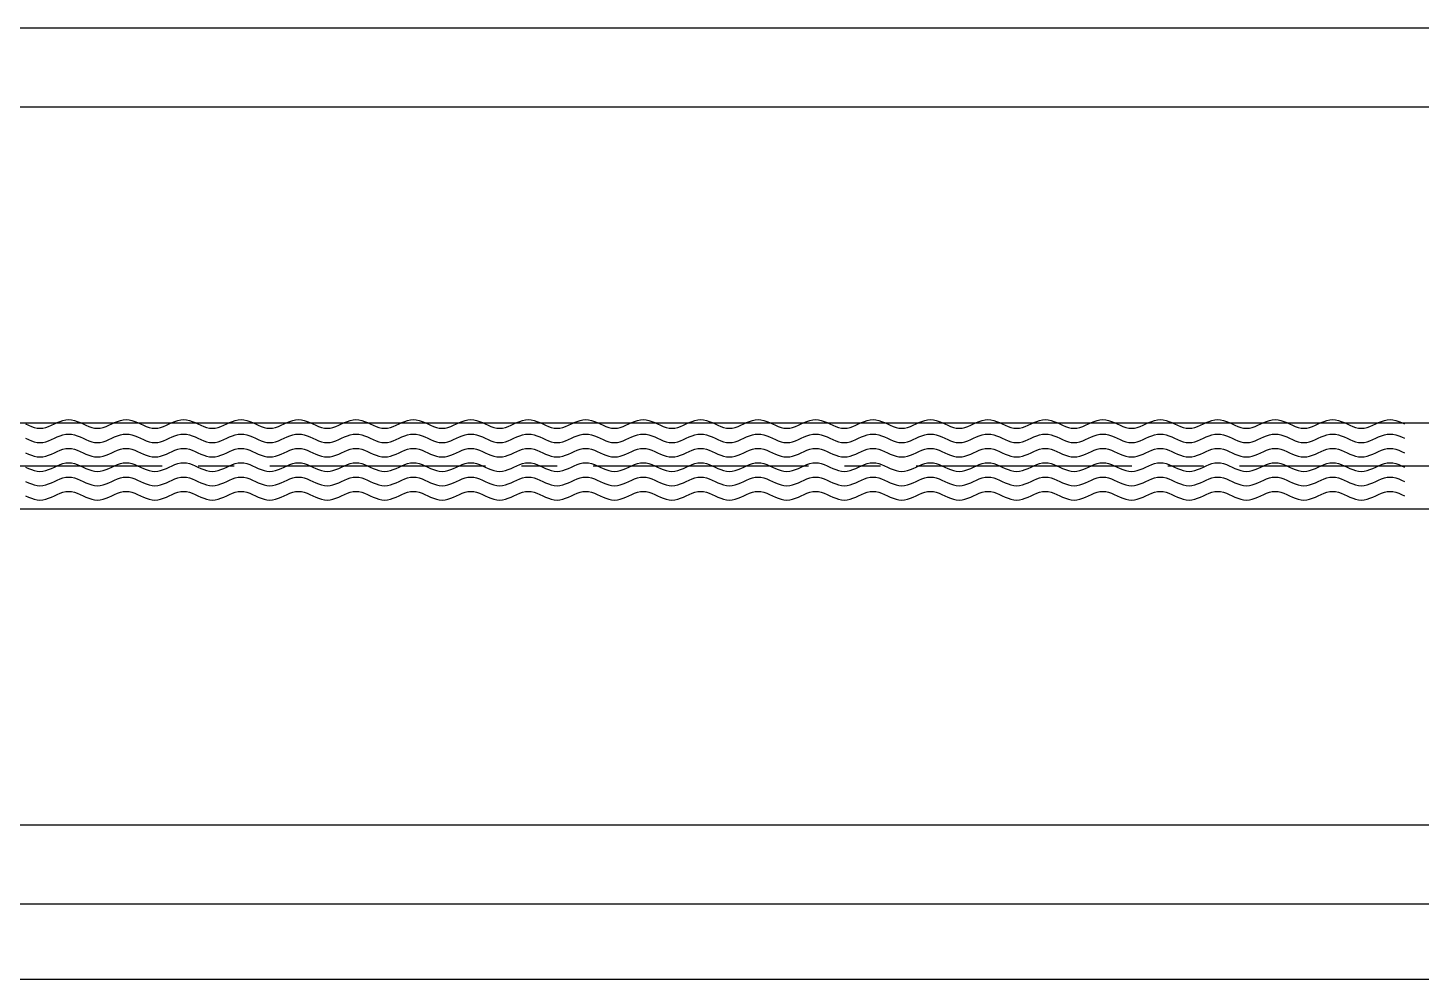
# Model space of a CAD drawing. Header units: millimetres. Extents: x -37 to 615, y -48 to 413.
# Drawn here: x 292 to 389, y 111.3 to 177.6 of the extents above; entities that cross this region are included whole.
import ezdxf

# ---------------------------------------------------------------- set-up
doc = ezdxf.new("R2010")
doc.units = ezdxf.units.MM
doc.linetypes.add('CENTER2', pattern=[1.125, 0.75, -0.125, 0.125, -0.125])

msp = doc.modelspace()

# ---------------------------------------------------------------- linework, layer by layer
at = {"color": 0}
for p, q in [((83.815, 177.585), (483.815, 177.585)), ((83.815, 172.085), (483.815, 172.085)), ((83.815, 150.085), (483.815, 150.085)), ((83.815, 144.085), (483.815, 144.085)), ((83.815, 122.085), (483.815, 122.085)), ((83.815, 116.585), (483.815, 116.585)), ((83.815, 111.335), (483.815, 111.335))]:
    msp.add_line(p, q, dxfattribs=at)
at = {"color": 1, "linetype": 'CENTER2', "ltscale": 20}
msp.add_line((83.815, 147.085), (483.815, 147.085), dxfattribs=at)
at = {"color": 7}
for points in [[(291.8, 150), (292, 149.907), (292.2, 149.824), (292.4, 149.757), (292.6, 149.715), (292.8, 149.7), (293, 149.715), (293.2, 149.757), (293.4, 149.824), (293.6, 149.907), (293.8, 150), (294, 150.093), (294.2, 150.176), (294.4, 150.243), (294.6, 150.285), (294.8, 150.3), (295, 150.285), (295.2, 150.243), (295.4, 150.176), (295.6, 150.093), (295.8, 150), (296, 149.907), (296.2, 149.824), (296.4, 149.757), (296.6, 149.715), (296.8, 149.7), (297, 149.715), (297.2, 149.757), (297.4, 149.824), (297.6, 149.907), (297.8, 150), (298, 150.093), (298.2, 150.176), (298.4, 150.243), (298.6, 150.285), (298.8, 150.3), (299, 150.285), (299.2, 150.243), (299.4, 150.176), (299.6, 150.093), (299.8, 150), (300, 149.907), (300.2, 149.824), (300.4, 149.757), (300.6, 149.715), (300.8, 149.7), (301, 149.715), (301.2, 149.757), (301.4, 149.824), (301.6, 149.907), (301.8, 150), (302, 150.093), (302.2, 150.176), (302.4, 150.243), (302.6, 150.285), (302.8, 150.3), (303, 150.285), (303.2, 150.243), (303.4, 150.176), (303.6, 150.093), (303.8, 150), (304, 149.907), (304.2, 149.824), (304.4, 149.757), (304.6, 149.715), (304.8, 149.7), (305, 149.715), (305.2, 149.757), (305.4, 149.824), (305.6, 149.907), (305.8, 150), (306, 150.093), (306.2, 150.176), (306.4, 150.243), (306.6, 150.285), (306.8, 150.3), (307, 150.285), (307.2, 150.243), (307.4, 150.176), (307.6, 150.093), (307.8, 150), (308, 149.907), (308.2, 149.824), (308.4, 149.757), (308.6, 149.715), (308.8, 149.7), (309, 149.715), (309.2, 149.757), (309.4, 149.824), (309.6, 149.907), (309.8, 150), (310, 150.093), (310.2, 150.176), (310.4, 150.243), (310.6, 150.285), (310.8, 150.3), (311, 150.285), (311.2, 150.243), (311.4, 150.176), (311.6, 150.093), (311.8, 150), (312, 149.907), (312.2, 149.824), (312.4, 149.757), (312.6, 149.715), (312.8, 149.7), (313, 149.715), (313.2, 149.757), (313.4, 149.824), (313.6, 149.907), (313.8, 150), (314, 150.093), (314.2, 150.176), (314.4, 150.243), (314.6, 150.285), (314.8, 150.3), (315, 150.285), (315.2, 150.243), (315.4, 150.176), (315.6, 150.093), (315.8, 150), (316, 149.907), (316.2, 149.824), (316.4, 149.757), (316.6, 149.715), (316.8, 149.7), (317, 149.715), (317.2, 149.757), (317.4, 149.824), (317.6, 149.907), (317.8, 150), (318, 150.093), (318.2, 150.176), (318.4, 150.243), (318.6, 150.285), (318.8, 150.3), (319, 150.285), (319.2, 150.243), (319.4, 150.176), (319.6, 150.093), (319.8, 150), (320, 149.907), (320.2, 149.824), (320.4, 149.757), (320.6, 149.715), (320.8, 149.7), (321, 149.715), (321.2, 149.757), (321.4, 149.824), (321.6, 149.907), (321.8, 150), (322, 150.093), (322.2, 150.176), (322.4, 150.243), (322.6, 150.285), (322.8, 150.3), (323, 150.285), (323.2, 150.243), (323.4, 150.176), (323.6, 150.093), (323.8, 150), (324, 149.907), (324.2, 149.824), (324.4, 149.757), (324.6, 149.715), (324.8, 149.7), (325, 149.715), (325.2, 149.757), (325.4, 149.824), (325.6, 149.907), (325.8, 150), (326, 150.093), (326.2, 150.176), (326.4, 150.243), (326.6, 150.285), (326.8, 150.3), (327, 150.285), (327.2, 150.243), (327.4, 150.176), (327.6, 150.093), (327.8, 150), (328, 149.907), (328.2, 149.824), (328.4, 149.757), (328.6, 149.715), (328.8, 149.7), (329, 149.715), (329.2, 149.757), (329.4, 149.824), (329.6, 149.907), (329.8, 150), (330, 150.093), (330.2, 150.176), (330.4, 150.243), (330.6, 150.285), (330.8, 150.3), (331, 150.285), (331.2, 150.243), (331.4, 150.176), (331.6, 150.093), (331.8, 150), (332, 149.907), (332.2, 149.824), (332.4, 149.757), (332.6, 149.715), (332.8, 149.7), (333, 149.715), (333.2, 149.757), (333.4, 149.824), (333.6, 149.907), (333.8, 150), (334, 150.093), (334.2, 150.176), (334.4, 150.243), (334.6, 150.285), (334.8, 150.3), (335, 150.285), (335.2, 150.243), (335.4, 150.176), (335.6, 150.093), (335.8, 150), (336, 149.907), (336.2, 149.824), (336.4, 149.757), (336.6, 149.715), (336.8, 149.7), (337, 149.715), (337.2, 149.757), (337.4, 149.824), (337.6, 149.907), (337.8, 150), (338, 150.093), (338.2, 150.176), (338.4, 150.243), (338.6, 150.285), (338.8, 150.3), (339, 150.285), (339.2, 150.243), (339.4, 150.176), (339.6, 150.093), (339.8, 150), (340, 149.907), (340.2, 149.824), (340.4, 149.757), (340.6, 149.715), (340.8, 149.7), (341, 149.715), (341.2, 149.757), (341.4, 149.824), (341.6, 149.907), (341.8, 150), (342, 150.093), (342.2, 150.176), (342.4, 150.243), (342.6, 150.285), (342.8, 150.3), (343, 150.285), (343.2, 150.243), (343.4, 150.176), (343.6, 150.093), (343.8, 150), (344, 149.907), (344.2, 149.824), (344.4, 149.757), (344.6, 149.715), (344.8, 149.7), (345, 149.715), (345.2, 149.757), (345.4, 149.824), (345.6, 149.907), (345.8, 150), (346, 150.093), (346.2, 150.176), (346.4, 150.243), (346.6, 150.285), (346.8, 150.3), (347, 150.285), (347.2, 150.243), (347.4, 150.176), (347.6, 150.093), (347.8, 150), (348, 149.907), (348.2, 149.824), (348.4, 149.757), (348.6, 149.715), (348.8, 149.7), (349, 149.715), (349.2, 149.757), (349.4, 149.824), (349.6, 149.907), (349.8, 150), (350, 150.093), (350.2, 150.176), (350.4, 150.243), (350.6, 150.285), (350.8, 150.3), (351, 150.285), (351.2, 150.243), (351.4, 150.176), (351.6, 150.093), (351.8, 150), (352, 149.907), (352.2, 149.824), (352.4, 149.757), (352.6, 149.715), (352.8, 149.7), (353, 149.715), (353.2, 149.757), (353.4, 149.824), (353.6, 149.907), (353.8, 150), (354, 150.093), (354.2, 150.176), (354.4, 150.243), (354.6, 150.285), (354.8, 150.3), (355, 150.285), (355.2, 150.243), (355.4, 150.176), (355.6, 150.093), (355.8, 150), (356, 149.907), (356.2, 149.824), (356.4, 149.757), (356.6, 149.715), (356.8, 149.7), (357, 149.715), (357.2, 149.757), (357.4, 149.824), (357.6, 149.907), (357.8, 150), (358, 150.093), (358.2, 150.176), (358.4, 150.243), (358.6, 150.285), (358.8, 150.3), (359, 150.285), (359.2, 150.243), (359.4, 150.176), (359.6, 150.093), (359.8, 150), (360, 149.907), (360.2, 149.824), (360.4, 149.757), (360.6, 149.715), (360.8, 149.7), (361, 149.715), (361.2, 149.757), (361.4, 149.824), (361.6, 149.907), (361.8, 150), (362, 150.093), (362.2, 150.176), (362.4, 150.243), (362.6, 150.285), (362.8, 150.3), (363, 150.285), (363.2, 150.243), (363.4, 150.176), (363.6, 150.093), (363.8, 150), (364, 149.907), (364.2, 149.824), (364.4, 149.757), (364.6, 149.715), (364.8, 149.7), (365, 149.715), (365.2, 149.757), (365.4, 149.824), (365.6, 149.907), (365.8, 150), (366, 150.093), (366.2, 150.176), (366.4, 150.243), (366.6, 150.285), (366.8, 150.3), (367, 150.285), (367.2, 150.243), (367.4, 150.176), (367.6, 150.093), (367.8, 150), (368, 149.907), (368.2, 149.824), (368.4, 149.757), (368.6, 149.715), (368.8, 149.7), (369, 149.715), (369.2, 149.757), (369.4, 149.824), (369.6, 149.907), (369.8, 150), (370, 150.093), (370.2, 150.176), (370.4, 150.243), (370.6, 150.285), (370.8, 150.3), (371, 150.285), (371.2, 150.243), (371.4, 150.176), (371.6, 150.093), (371.8, 150), (372, 149.907), (372.2, 149.824), (372.4, 149.757), (372.6, 149.715), (372.8, 149.7), (373, 149.715), (373.2, 149.757), (373.4, 149.824), (373.6, 149.907), (373.8, 150), (374, 150.093), (374.2, 150.176), (374.4, 150.243), (374.6, 150.285), (374.8, 150.3), (375, 150.285), (375.2, 150.243), (375.4, 150.176), (375.6, 150.093), (375.8, 150), (376, 149.907), (376.2, 149.824), (376.4, 149.757), (376.6, 149.715), (376.8, 149.7), (377, 149.715), (377.2, 149.757), (377.4, 149.824), (377.6, 149.907), (377.8, 150), (378, 150.093), (378.2, 150.176), (378.4, 150.243), (378.6, 150.285), (378.8, 150.3), (379, 150.285), (379.2, 150.243), (379.4, 150.176), (379.6, 150.093), (379.8, 150), (380, 149.907), (380.2, 149.824), (380.4, 149.757), (380.6, 149.715), (380.8, 149.7), (381, 149.715), (381.2, 149.757), (381.4, 149.824), (381.6, 149.907), (381.8, 150), (382, 150.093), (382.2, 150.176), (382.4, 150.243), (382.6, 150.285), (382.8, 150.3), (383, 150.285), (383.2, 150.243), (383.4, 150.176), (383.6, 150.093), (383.8, 150), (384, 149.907), (384.2, 149.824), (384.4, 149.757), (384.6, 149.715), (384.8, 149.7), (385, 149.715), (385.2, 149.757), (385.4, 149.824), (385.6, 149.907), (385.8, 150), (386, 150.093), (386.2, 150.176), (386.4, 150.243), (386.6, 150.285), (386.8, 150.3), (387, 150.285), (387.2, 150.243), (387.4, 150.176), (387.6, 150.093), (387.8, 150)], [(291.8, 149), (292, 148.907), (292.2, 148.824), (292.4, 148.757), (292.6, 148.715), (292.8, 148.7), (293, 148.715), (293.2, 148.757), (293.4, 148.824), (293.6, 148.907), (293.8, 149), (294, 149.093), (294.2, 149.176), (294.4, 149.243), (294.6, 149.285), (294.8, 149.3), (295, 149.285), (295.2, 149.243), (295.4, 149.176), (295.6, 149.093), (295.8, 149), (296, 148.907), (296.2, 148.824), (296.4, 148.757), (296.6, 148.715), (296.8, 148.7), (297, 148.715), (297.2, 148.757), (297.4, 148.824), (297.6, 148.907), (297.8, 149), (298, 149.093), (298.2, 149.176), (298.4, 149.243), (298.6, 149.285), (298.8, 149.3), (299, 149.285), (299.2, 149.243), (299.4, 149.176), (299.6, 149.093), (299.8, 149), (300, 148.907), (300.2, 148.824), (300.4, 148.757), (300.6, 148.715), (300.8, 148.7), (301, 148.715), (301.2, 148.757), (301.4, 148.824), (301.6, 148.907), (301.8, 149), (302, 149.093), (302.2, 149.176), (302.4, 149.243), (302.6, 149.285), (302.8, 149.3), (303, 149.285), (303.2, 149.243), (303.4, 149.176), (303.6, 149.093), (303.8, 149), (304, 148.907), (304.2, 148.824), (304.4, 148.757), (304.6, 148.715), (304.8, 148.7), (305, 148.715), (305.2, 148.757), (305.4, 148.824), (305.6, 148.907), (305.8, 149), (306, 149.093), (306.2, 149.176), (306.4, 149.243), (306.6, 149.285), (306.8, 149.3), (307, 149.285), (307.2, 149.243), (307.4, 149.176), (307.6, 149.093), (307.8, 149), (308, 148.907), (308.2, 148.824), (308.4, 148.757), (308.6, 148.715), (308.8, 148.7), (309, 148.715), (309.2, 148.757), (309.4, 148.824), (309.6, 148.907), (309.8, 149), (310, 149.093), (310.2, 149.176), (310.4, 149.243), (310.6, 149.285), (310.8, 149.3), (311, 149.285), (311.2, 149.243), (311.4, 149.176), (311.6, 149.093), (311.8, 149), (312, 148.907), (312.2, 148.824), (312.4, 148.757), (312.6, 148.715), (312.8, 148.7), (313, 148.715), (313.2, 148.757), (313.4, 148.824), (313.6, 148.907), (313.8, 149), (314, 149.093), (314.2, 149.176), (314.4, 149.243), (314.6, 149.285), (314.8, 149.3), (315, 149.285), (315.2, 149.243), (315.4, 149.176), (315.6, 149.093), (315.8, 149), (316, 148.907), (316.2, 148.824), (316.4, 148.757), (316.6, 148.715), (316.8, 148.7), (317, 148.715), (317.2, 148.757), (317.4, 148.824), (317.6, 148.907), (317.8, 149), (318, 149.093), (318.2, 149.176), (318.4, 149.243), (318.6, 149.285), (318.8, 149.3), (319, 149.285), (319.2, 149.243), (319.4, 149.176), (319.6, 149.093), (319.8, 149), (320, 148.907), (320.2, 148.824), (320.4, 148.757), (320.6, 148.715), (320.8, 148.7), (321, 148.715), (321.2, 148.757), (321.4, 148.824), (321.6, 148.907), (321.8, 149), (322, 149.093), (322.2, 149.176), (322.4, 149.243), (322.6, 149.285), (322.8, 149.3), (323, 149.285), (323.2, 149.243), (323.4, 149.176), (323.6, 149.093), (323.8, 149), (324, 148.907), (324.2, 148.824), (324.4, 148.757), (324.6, 148.715), (324.8, 148.7), (325, 148.715), (325.2, 148.757), (325.4, 148.824), (325.6, 148.907), (325.8, 149), (326, 149.093), (326.2, 149.176), (326.4, 149.243), (326.6, 149.285), (326.8, 149.3), (327, 149.285), (327.2, 149.243), (327.4, 149.176), (327.6, 149.093), (327.8, 149), (328, 148.907), (328.2, 148.824), (328.4, 148.757), (328.6, 148.715), (328.8, 148.7), (329, 148.715), (329.2, 148.757), (329.4, 148.824), (329.6, 148.907), (329.8, 149), (330, 149.093), (330.2, 149.176), (330.4, 149.243), (330.6, 149.285), (330.8, 149.3), (331, 149.285), (331.2, 149.243), (331.4, 149.176), (331.6, 149.093), (331.8, 149), (332, 148.907), (332.2, 148.824), (332.4, 148.757), (332.6, 148.715), (332.8, 148.7), (333, 148.715), (333.2, 148.757), (333.4, 148.824), (333.6, 148.907), (333.8, 149), (334, 149.093), (334.2, 149.176), (334.4, 149.243), (334.6, 149.285), (334.8, 149.3), (335, 149.285), (335.2, 149.243), (335.4, 149.176), (335.6, 149.093), (335.8, 149), (336, 148.907), (336.2, 148.824), (336.4, 148.757), (336.6, 148.715), (336.8, 148.7), (337, 148.715), (337.2, 148.757), (337.4, 148.824), (337.6, 148.907), (337.8, 149), (338, 149.093), (338.2, 149.176), (338.4, 149.243), (338.6, 149.285), (338.8, 149.3), (339, 149.285), (339.2, 149.243), (339.4, 149.176), (339.6, 149.093), (339.8, 149), (340, 148.907), (340.2, 148.824), (340.4, 148.757), (340.6, 148.715), (340.8, 148.7), (341, 148.715), (341.2, 148.757), (341.4, 148.824), (341.6, 148.907), (341.8, 149), (342, 149.093), (342.2, 149.176), (342.4, 149.243), (342.6, 149.285), (342.8, 149.3), (343, 149.285), (343.2, 149.243), (343.4, 149.176), (343.6, 149.093), (343.8, 149), (344, 148.907), (344.2, 148.824), (344.4, 148.757), (344.6, 148.715), (344.8, 148.7), (345, 148.715), (345.2, 148.757), (345.4, 148.824), (345.6, 148.907), (345.8, 149), (346, 149.093), (346.2, 149.176), (346.4, 149.243), (346.6, 149.285), (346.8, 149.3), (347, 149.285), (347.2, 149.243), (347.4, 149.176), (347.6, 149.093), (347.8, 149), (348, 148.907), (348.2, 148.824), (348.4, 148.757), (348.6, 148.715), (348.8, 148.7), (349, 148.715), (349.2, 148.757), (349.4, 148.824), (349.6, 148.907), (349.8, 149), (350, 149.093), (350.2, 149.176), (350.4, 149.243), (350.6, 149.285), (350.8, 149.3), (351, 149.285), (351.2, 149.243), (351.4, 149.176), (351.6, 149.093), (351.8, 149), (352, 148.907), (352.2, 148.824), (352.4, 148.757), (352.6, 148.715), (352.8, 148.7), (353, 148.715), (353.2, 148.757), (353.4, 148.824), (353.6, 148.907), (353.8, 149), (354, 149.093), (354.2, 149.176), (354.4, 149.243), (354.6, 149.285), (354.8, 149.3), (355, 149.285), (355.2, 149.243), (355.4, 149.176), (355.6, 149.093), (355.8, 149), (356, 148.907), (356.2, 148.824), (356.4, 148.757), (356.6, 148.715), (356.8, 148.7), (357, 148.715), (357.2, 148.757), (357.4, 148.824), (357.6, 148.907), (357.8, 149), (358, 149.093), (358.2, 149.176), (358.4, 149.243), (358.6, 149.285), (358.8, 149.3), (359, 149.285), (359.2, 149.243), (359.4, 149.176), (359.6, 149.093), (359.8, 149), (360, 148.907), (360.2, 148.824), (360.4, 148.757), (360.6, 148.715), (360.8, 148.7), (361, 148.715), (361.2, 148.757), (361.4, 148.824), (361.6, 148.907), (361.8, 149), (362, 149.093), (362.2, 149.176), (362.4, 149.243), (362.6, 149.285), (362.8, 149.3), (363, 149.285), (363.2, 149.243), (363.4, 149.176), (363.6, 149.093), (363.8, 149), (364, 148.907), (364.2, 148.824), (364.4, 148.757), (364.6, 148.715), (364.8, 148.7), (365, 148.715), (365.2, 148.757), (365.4, 148.824), (365.6, 148.907), (365.8, 149), (366, 149.093), (366.2, 149.176), (366.4, 149.243), (366.6, 149.285), (366.8, 149.3), (367, 149.285), (367.2, 149.243), (367.4, 149.176), (367.6, 149.093), (367.8, 149), (368, 148.907), (368.2, 148.824), (368.4, 148.757), (368.6, 148.715), (368.8, 148.7), (369, 148.715), (369.2, 148.757), (369.4, 148.824), (369.6, 148.907), (369.8, 149), (370, 149.093), (370.2, 149.176), (370.4, 149.243), (370.6, 149.285), (370.8, 149.3), (371, 149.285), (371.2, 149.243), (371.4, 149.176), (371.6, 149.093), (371.8, 149), (372, 148.907), (372.2, 148.824), (372.4, 148.757), (372.6, 148.715), (372.8, 148.7), (373, 148.715), (373.2, 148.757), (373.4, 148.824), (373.6, 148.907), (373.8, 149), (374, 149.093), (374.2, 149.176), (374.4, 149.243), (374.6, 149.285), (374.8, 149.3), (375, 149.285), (375.2, 149.243), (375.4, 149.176), (375.6, 149.093), (375.8, 149), (376, 148.907), (376.2, 148.824), (376.4, 148.757), (376.6, 148.715), (376.8, 148.7), (377, 148.715), (377.2, 148.757), (377.4, 148.824), (377.6, 148.907), (377.8, 149), (378, 149.093), (378.2, 149.176), (378.4, 149.243), (378.6, 149.285), (378.8, 149.3), (379, 149.285), (379.2, 149.243), (379.4, 149.176), (379.6, 149.093), (379.8, 149), (380, 148.907), (380.2, 148.824), (380.4, 148.757), (380.6, 148.715), (380.8, 148.7), (381, 148.715), (381.2, 148.757), (381.4, 148.824), (381.6, 148.907), (381.8, 149), (382, 149.093), (382.2, 149.176), (382.4, 149.243), (382.6, 149.285), (382.8, 149.3), (383, 149.285), (383.2, 149.243), (383.4, 149.176), (383.6, 149.093), (383.8, 149), (384, 148.907), (384.2, 148.824), (384.4, 148.757), (384.6, 148.715), (384.8, 148.7), (385, 148.715), (385.2, 148.757), (385.4, 148.824), (385.6, 148.907), (385.8, 149), (386, 149.093), (386.2, 149.176), (386.4, 149.243), (386.6, 149.285), (386.8, 149.3), (387, 149.285), (387.2, 149.243), (387.4, 149.176), (387.6, 149.093), (387.8, 149)], [(291.8, 148), (292, 147.907), (292.2, 147.824), (292.4, 147.757), (292.6, 147.715), (292.8, 147.7), (293, 147.715), (293.2, 147.757), (293.4, 147.824), (293.6, 147.907), (293.8, 148), (294, 148.093), (294.2, 148.176), (294.4, 148.243), (294.6, 148.285), (294.8, 148.3), (295, 148.285), (295.2, 148.243), (295.4, 148.176), (295.6, 148.093), (295.8, 148), (296, 147.907), (296.2, 147.824), (296.4, 147.757), (296.6, 147.715), (296.8, 147.7), (297, 147.715), (297.2, 147.757), (297.4, 147.824), (297.6, 147.907), (297.8, 148), (298, 148.093), (298.2, 148.176), (298.4, 148.243), (298.6, 148.285), (298.8, 148.3), (299, 148.285), (299.2, 148.243), (299.4, 148.176), (299.6, 148.093), (299.8, 148), (300, 147.907), (300.2, 147.824), (300.4, 147.757), (300.6, 147.715), (300.8, 147.7), (301, 147.715), (301.2, 147.757), (301.4, 147.824), (301.6, 147.907), (301.8, 148), (302, 148.093), (302.2, 148.176), (302.4, 148.243), (302.6, 148.285), (302.8, 148.3), (303, 148.285), (303.2, 148.243), (303.4, 148.176), (303.6, 148.093), (303.8, 148), (304, 147.907), (304.2, 147.824), (304.4, 147.757), (304.6, 147.715), (304.8, 147.7), (305, 147.715), (305.2, 147.757), (305.4, 147.824), (305.6, 147.907), (305.8, 148), (306, 148.093), (306.2, 148.176), (306.4, 148.243), (306.6, 148.285), (306.8, 148.3), (307, 148.285), (307.2, 148.243), (307.4, 148.176), (307.6, 148.093), (307.8, 148), (308, 147.907), (308.2, 147.824), (308.4, 147.757), (308.6, 147.715), (308.8, 147.7), (309, 147.715), (309.2, 147.757), (309.4, 147.824), (309.6, 147.907), (309.8, 148), (310, 148.093), (310.2, 148.176), (310.4, 148.243), (310.6, 148.285), (310.8, 148.3), (311, 148.285), (311.2, 148.243), (311.4, 148.176), (311.6, 148.093), (311.8, 148), (312, 147.907), (312.2, 147.824), (312.4, 147.757), (312.6, 147.715), (312.8, 147.7), (313, 147.715), (313.2, 147.757), (313.4, 147.824), (313.6, 147.907), (313.8, 148), (314, 148.093), (314.2, 148.176), (314.4, 148.243), (314.6, 148.285), (314.8, 148.3), (315, 148.285), (315.2, 148.243), (315.4, 148.176), (315.6, 148.093), (315.8, 148), (316, 147.907), (316.2, 147.824), (316.4, 147.757), (316.6, 147.715), (316.8, 147.7), (317, 147.715), (317.2, 147.757), (317.4, 147.824), (317.6, 147.907), (317.8, 148), (318, 148.093), (318.2, 148.176), (318.4, 148.243), (318.6, 148.285), (318.8, 148.3), (319, 148.285), (319.2, 148.243), (319.4, 148.176), (319.6, 148.093), (319.8, 148), (320, 147.907), (320.2, 147.824), (320.4, 147.757), (320.6, 147.715), (320.8, 147.7), (321, 147.715), (321.2, 147.757), (321.4, 147.824), (321.6, 147.907), (321.8, 148), (322, 148.093), (322.2, 148.176), (322.4, 148.243), (322.6, 148.285), (322.8, 148.3), (323, 148.285), (323.2, 148.243), (323.4, 148.176), (323.6, 148.093), (323.8, 148), (324, 147.907), (324.2, 147.824), (324.4, 147.757), (324.6, 147.715), (324.8, 147.7), (325, 147.715), (325.2, 147.757), (325.4, 147.824), (325.6, 147.907), (325.8, 148), (326, 148.093), (326.2, 148.176), (326.4, 148.243), (326.6, 148.285), (326.8, 148.3), (327, 148.285), (327.2, 148.243), (327.4, 148.176), (327.6, 148.093), (327.8, 148), (328, 147.907), (328.2, 147.824), (328.4, 147.757), (328.6, 147.715), (328.8, 147.7), (329, 147.715), (329.2, 147.757), (329.4, 147.824), (329.6, 147.907), (329.8, 148), (330, 148.093), (330.2, 148.176), (330.4, 148.243), (330.6, 148.285), (330.8, 148.3), (331, 148.285), (331.2, 148.243), (331.4, 148.176), (331.6, 148.093), (331.8, 148), (332, 147.907), (332.2, 147.824), (332.4, 147.757), (332.6, 147.715), (332.8, 147.7), (333, 147.715), (333.2, 147.757), (333.4, 147.824), (333.6, 147.907), (333.8, 148), (334, 148.093), (334.2, 148.176), (334.4, 148.243), (334.6, 148.285), (334.8, 148.3), (335, 148.285), (335.2, 148.243), (335.4, 148.176), (335.6, 148.093), (335.8, 148), (336, 147.907), (336.2, 147.824), (336.4, 147.757), (336.6, 147.715), (336.8, 147.7), (337, 147.715), (337.2, 147.757), (337.4, 147.824), (337.6, 147.907), (337.8, 148), (338, 148.093), (338.2, 148.176), (338.4, 148.243), (338.6, 148.285), (338.8, 148.3), (339, 148.285), (339.2, 148.243), (339.4, 148.176), (339.6, 148.093), (339.8, 148), (340, 147.907), (340.2, 147.824), (340.4, 147.757), (340.6, 147.715), (340.8, 147.7), (341, 147.715), (341.2, 147.757), (341.4, 147.824), (341.6, 147.907), (341.8, 148), (342, 148.093), (342.2, 148.176), (342.4, 148.243), (342.6, 148.285), (342.8, 148.3), (343, 148.285), (343.2, 148.243), (343.4, 148.176), (343.6, 148.093), (343.8, 148), (344, 147.907), (344.2, 147.824), (344.4, 147.757), (344.6, 147.715), (344.8, 147.7), (345, 147.715), (345.2, 147.757), (345.4, 147.824), (345.6, 147.907), (345.8, 148), (346, 148.093), (346.2, 148.176), (346.4, 148.243), (346.6, 148.285), (346.8, 148.3), (347, 148.285), (347.2, 148.243), (347.4, 148.176), (347.6, 148.093), (347.8, 148), (348, 147.907), (348.2, 147.824), (348.4, 147.757), (348.6, 147.715), (348.8, 147.7), (349, 147.715), (349.2, 147.757), (349.4, 147.824), (349.6, 147.907), (349.8, 148), (350, 148.093), (350.2, 148.176), (350.4, 148.243), (350.6, 148.285), (350.8, 148.3), (351, 148.285), (351.2, 148.243), (351.4, 148.176), (351.6, 148.093), (351.8, 148), (352, 147.907), (352.2, 147.824), (352.4, 147.757), (352.6, 147.715), (352.8, 147.7), (353, 147.715), (353.2, 147.757), (353.4, 147.824), (353.6, 147.907), (353.8, 148), (354, 148.093), (354.2, 148.176), (354.4, 148.243), (354.6, 148.285), (354.8, 148.3), (355, 148.285), (355.2, 148.243), (355.4, 148.176), (355.6, 148.093), (355.8, 148), (356, 147.907), (356.2, 147.824), (356.4, 147.757), (356.6, 147.715), (356.8, 147.7), (357, 147.715), (357.2, 147.757), (357.4, 147.824), (357.6, 147.907), (357.8, 148), (358, 148.093), (358.2, 148.176), (358.4, 148.243), (358.6, 148.285), (358.8, 148.3), (359, 148.285), (359.2, 148.243), (359.4, 148.176), (359.6, 148.093), (359.8, 148), (360, 147.907), (360.2, 147.824), (360.4, 147.757), (360.6, 147.715), (360.8, 147.7), (361, 147.715), (361.2, 147.757), (361.4, 147.824), (361.6, 147.907), (361.8, 148), (362, 148.093), (362.2, 148.176), (362.4, 148.243), (362.6, 148.285), (362.8, 148.3), (363, 148.285), (363.2, 148.243), (363.4, 148.176), (363.6, 148.093), (363.8, 148), (364, 147.907), (364.2, 147.824), (364.4, 147.757), (364.6, 147.715), (364.8, 147.7), (365, 147.715), (365.2, 147.757), (365.4, 147.824), (365.6, 147.907), (365.8, 148), (366, 148.093), (366.2, 148.176), (366.4, 148.243), (366.6, 148.285), (366.8, 148.3), (367, 148.285), (367.2, 148.243), (367.4, 148.176), (367.6, 148.093), (367.8, 148), (368, 147.907), (368.2, 147.824), (368.4, 147.757), (368.6, 147.715), (368.8, 147.7), (369, 147.715), (369.2, 147.757), (369.4, 147.824), (369.6, 147.907), (369.8, 148), (370, 148.093), (370.2, 148.176), (370.4, 148.243), (370.6, 148.285), (370.8, 148.3), (371, 148.285), (371.2, 148.243), (371.4, 148.176), (371.6, 148.093), (371.8, 148), (372, 147.907), (372.2, 147.824), (372.4, 147.757), (372.6, 147.715), (372.8, 147.7), (373, 147.715), (373.2, 147.757), (373.4, 147.824), (373.6, 147.907), (373.8, 148), (374, 148.093), (374.2, 148.176), (374.4, 148.243), (374.6, 148.285), (374.8, 148.3), (375, 148.285), (375.2, 148.243), (375.4, 148.176), (375.6, 148.093), (375.8, 148), (376, 147.907), (376.2, 147.824), (376.4, 147.757), (376.6, 147.715), (376.8, 147.7), (377, 147.715), (377.2, 147.757), (377.4, 147.824), (377.6, 147.907), (377.8, 148), (378, 148.093), (378.2, 148.176), (378.4, 148.243), (378.6, 148.285), (378.8, 148.3), (379, 148.285), (379.2, 148.243), (379.4, 148.176), (379.6, 148.093), (379.8, 148), (380, 147.907), (380.2, 147.824), (380.4, 147.757), (380.6, 147.715), (380.8, 147.7), (381, 147.715), (381.2, 147.757), (381.4, 147.824), (381.6, 147.907), (381.8, 148), (382, 148.093), (382.2, 148.176), (382.4, 148.243), (382.6, 148.285), (382.8, 148.3), (383, 148.285), (383.2, 148.243), (383.4, 148.176), (383.6, 148.093), (383.8, 148), (384, 147.907), (384.2, 147.824), (384.4, 147.757), (384.6, 147.715), (384.8, 147.7), (385, 147.715), (385.2, 147.757), (385.4, 147.824), (385.6, 147.907), (385.8, 148), (386, 148.093), (386.2, 148.176), (386.4, 148.243), (386.6, 148.285), (386.8, 148.3), (387, 148.285), (387.2, 148.243), (387.4, 148.176), (387.6, 148.093), (387.8, 148)], [(291.8, 147), (292, 146.907), (292.2, 146.824), (292.4, 146.757), (292.6, 146.715), (292.8, 146.7), (293, 146.715), (293.2, 146.757), (293.4, 146.824), (293.6, 146.907), (293.8, 147), (294, 147.093), (294.2, 147.176), (294.4, 147.243), (294.6, 147.285), (294.8, 147.3), (295, 147.285), (295.2, 147.243), (295.4, 147.176), (295.6, 147.093), (295.8, 147), (296, 146.907), (296.2, 146.824), (296.4, 146.757), (296.6, 146.715), (296.8, 146.7), (297, 146.715), (297.2, 146.757), (297.4, 146.824), (297.6, 146.907), (297.8, 147), (298, 147.093), (298.2, 147.176), (298.4, 147.243), (298.6, 147.285), (298.8, 147.3), (299, 147.285), (299.2, 147.243), (299.4, 147.176), (299.6, 147.093), (299.8, 147), (300, 146.907), (300.2, 146.824), (300.4, 146.757), (300.6, 146.715), (300.8, 146.7), (301, 146.715), (301.2, 146.757), (301.4, 146.824), (301.6, 146.907), (301.8, 147), (302, 147.093), (302.2, 147.176), (302.4, 147.243), (302.6, 147.285), (302.8, 147.3), (303, 147.285), (303.2, 147.243), (303.4, 147.176), (303.6, 147.093), (303.8, 147), (304, 146.907), (304.2, 146.824), (304.4, 146.757), (304.6, 146.715), (304.8, 146.7), (305, 146.715), (305.2, 146.757), (305.4, 146.824), (305.6, 146.907), (305.8, 147), (306, 147.093), (306.2, 147.176), (306.4, 147.243), (306.6, 147.285), (306.8, 147.3), (307, 147.285), (307.2, 147.243), (307.4, 147.176), (307.6, 147.093), (307.8, 147), (308, 146.907), (308.2, 146.824), (308.4, 146.757), (308.6, 146.715), (308.8, 146.7), (309, 146.715), (309.2, 146.757), (309.4, 146.824), (309.6, 146.907), (309.8, 147), (310, 147.093), (310.2, 147.176), (310.4, 147.243), (310.6, 147.285), (310.8, 147.3), (311, 147.285), (311.2, 147.243), (311.4, 147.176), (311.6, 147.093), (311.8, 147), (312, 146.907), (312.2, 146.824), (312.4, 146.757), (312.6, 146.715), (312.8, 146.7), (313, 146.715), (313.2, 146.757), (313.4, 146.824), (313.6, 146.907), (313.8, 147), (314, 147.093), (314.2, 147.176), (314.4, 147.243), (314.6, 147.285), (314.8, 147.3), (315, 147.285), (315.2, 147.243), (315.4, 147.176), (315.6, 147.093), (315.8, 147), (316, 146.907), (316.2, 146.824), (316.4, 146.757), (316.6, 146.715), (316.8, 146.7), (317, 146.715), (317.2, 146.757), (317.4, 146.824), (317.6, 146.907), (317.8, 147), (318, 147.093), (318.2, 147.176), (318.4, 147.243), (318.6, 147.285), (318.8, 147.3), (319, 147.285), (319.2, 147.243), (319.4, 147.176), (319.6, 147.093), (319.8, 147), (320, 146.907), (320.2, 146.824), (320.4, 146.757), (320.6, 146.715), (320.8, 146.7), (321, 146.715), (321.2, 146.757), (321.4, 146.824), (321.6, 146.907), (321.8, 147), (322, 147.093), (322.2, 147.176), (322.4, 147.243), (322.6, 147.285), (322.8, 147.3), (323, 147.285), (323.2, 147.243), (323.4, 147.176), (323.6, 147.093), (323.8, 147), (324, 146.907), (324.2, 146.824), (324.4, 146.757), (324.6, 146.715), (324.8, 146.7), (325, 146.715), (325.2, 146.757), (325.4, 146.824), (325.6, 146.907), (325.8, 147), (326, 147.093), (326.2, 147.176), (326.4, 147.243), (326.6, 147.285), (326.8, 147.3), (327, 147.285), (327.2, 147.243), (327.4, 147.176), (327.6, 147.093), (327.8, 147), (328, 146.907), (328.2, 146.824), (328.4, 146.757), (328.6, 146.715), (328.8, 146.7), (329, 146.715), (329.2, 146.757), (329.4, 146.824), (329.6, 146.907), (329.8, 147), (330, 147.093), (330.2, 147.176), (330.4, 147.243), (330.6, 147.285), (330.8, 147.3), (331, 147.285), (331.2, 147.243), (331.4, 147.176), (331.6, 147.093), (331.8, 147), (332, 146.907), (332.2, 146.824), (332.4, 146.757), (332.6, 146.715), (332.8, 146.7), (333, 146.715), (333.2, 146.757), (333.4, 146.824), (333.6, 146.907), (333.8, 147), (334, 147.093), (334.2, 147.176), (334.4, 147.243), (334.6, 147.285), (334.8, 147.3), (335, 147.285), (335.2, 147.243), (335.4, 147.176), (335.6, 147.093), (335.8, 147), (336, 146.907), (336.2, 146.824), (336.4, 146.757), (336.6, 146.715), (336.8, 146.7), (337, 146.715), (337.2, 146.757), (337.4, 146.824), (337.6, 146.907), (337.8, 147), (338, 147.093), (338.2, 147.176), (338.4, 147.243), (338.6, 147.285), (338.8, 147.3), (339, 147.285), (339.2, 147.243), (339.4, 147.176), (339.6, 147.093), (339.8, 147), (340, 146.907), (340.2, 146.824), (340.4, 146.757), (340.6, 146.715), (340.8, 146.7), (341, 146.715), (341.2, 146.757), (341.4, 146.824), (341.6, 146.907), (341.8, 147), (342, 147.093), (342.2, 147.176), (342.4, 147.243), (342.6, 147.285), (342.8, 147.3), (343, 147.285), (343.2, 147.243), (343.4, 147.176), (343.6, 147.093), (343.8, 147), (344, 146.907), (344.2, 146.824), (344.4, 146.757), (344.6, 146.715), (344.8, 146.7), (345, 146.715), (345.2, 146.757), (345.4, 146.824), (345.6, 146.907), (345.8, 147), (346, 147.093), (346.2, 147.176), (346.4, 147.243), (346.6, 147.285), (346.8, 147.3), (347, 147.285), (347.2, 147.243), (347.4, 147.176), (347.6, 147.093), (347.8, 147), (348, 146.907), (348.2, 146.824), (348.4, 146.757), (348.6, 146.715), (348.8, 146.7), (349, 146.715), (349.2, 146.757), (349.4, 146.824), (349.6, 146.907), (349.8, 147), (350, 147.093), (350.2, 147.176), (350.4, 147.243), (350.6, 147.285), (350.8, 147.3), (351, 147.285), (351.2, 147.243), (351.4, 147.176), (351.6, 147.093), (351.8, 147), (352, 146.907), (352.2, 146.824), (352.4, 146.757), (352.6, 146.715), (352.8, 146.7), (353, 146.715), (353.2, 146.757), (353.4, 146.824), (353.6, 146.907), (353.8, 147), (354, 147.093), (354.2, 147.176), (354.4, 147.243), (354.6, 147.285), (354.8, 147.3), (355, 147.285), (355.2, 147.243), (355.4, 147.176), (355.6, 147.093), (355.8, 147), (356, 146.907), (356.2, 146.824), (356.4, 146.757), (356.6, 146.715), (356.8, 146.7), (357, 146.715), (357.2, 146.757), (357.4, 146.824), (357.6, 146.907), (357.8, 147), (358, 147.093), (358.2, 147.176), (358.4, 147.243), (358.6, 147.285), (358.8, 147.3), (359, 147.285), (359.2, 147.243), (359.4, 147.176), (359.6, 147.093), (359.8, 147), (360, 146.907), (360.2, 146.824), (360.4, 146.757), (360.6, 146.715), (360.8, 146.7), (361, 146.715), (361.2, 146.757), (361.4, 146.824), (361.6, 146.907), (361.8, 147), (362, 147.093), (362.2, 147.176), (362.4, 147.243), (362.6, 147.285), (362.8, 147.3), (363, 147.285), (363.2, 147.243), (363.4, 147.176), (363.6, 147.093), (363.8, 147), (364, 146.907), (364.2, 146.824), (364.4, 146.757), (364.6, 146.715), (364.8, 146.7), (365, 146.715), (365.2, 146.757), (365.4, 146.824), (365.6, 146.907), (365.8, 147), (366, 147.093), (366.2, 147.176), (366.4, 147.243), (366.6, 147.285), (366.8, 147.3), (367, 147.285), (367.2, 147.243), (367.4, 147.176), (367.6, 147.093), (367.8, 147), (368, 146.907), (368.2, 146.824), (368.4, 146.757), (368.6, 146.715), (368.8, 146.7), (369, 146.715), (369.2, 146.757), (369.4, 146.824), (369.6, 146.907), (369.8, 147), (370, 147.093), (370.2, 147.176), (370.4, 147.243), (370.6, 147.285), (370.8, 147.3), (371, 147.285), (371.2, 147.243), (371.4, 147.176), (371.6, 147.093), (371.8, 147), (372, 146.907), (372.2, 146.824), (372.4, 146.757), (372.6, 146.715), (372.8, 146.7), (373, 146.715), (373.2, 146.757), (373.4, 146.824), (373.6, 146.907), (373.8, 147), (374, 147.093), (374.2, 147.176), (374.4, 147.243), (374.6, 147.285), (374.8, 147.3), (375, 147.285), (375.2, 147.243), (375.4, 147.176), (375.6, 147.093), (375.8, 147), (376, 146.907), (376.2, 146.824), (376.4, 146.757), (376.6, 146.715), (376.8, 146.7), (377, 146.715), (377.2, 146.757), (377.4, 146.824), (377.6, 146.907), (377.8, 147), (378, 147.093), (378.2, 147.176), (378.4, 147.243), (378.6, 147.285), (378.8, 147.3), (379, 147.285), (379.2, 147.243), (379.4, 147.176), (379.6, 147.093), (379.8, 147), (380, 146.907), (380.2, 146.824), (380.4, 146.757), (380.6, 146.715), (380.8, 146.7), (381, 146.715), (381.2, 146.757), (381.4, 146.824), (381.6, 146.907), (381.8, 147), (382, 147.093), (382.2, 147.176), (382.4, 147.243), (382.6, 147.285), (382.8, 147.3), (383, 147.285), (383.2, 147.243), (383.4, 147.176), (383.6, 147.093), (383.8, 147), (384, 146.907), (384.2, 146.824), (384.4, 146.757), (384.6, 146.715), (384.8, 146.7), (385, 146.715), (385.2, 146.757), (385.4, 146.824), (385.6, 146.907), (385.8, 147), (386, 147.093), (386.2, 147.176), (386.4, 147.243), (386.6, 147.285), (386.8, 147.3), (387, 147.285), (387.2, 147.243), (387.4, 147.176), (387.6, 147.093), (387.8, 147)], [(291.8, 146), (292, 145.907), (292.2, 145.824), (292.4, 145.757), (292.6, 145.715), (292.8, 145.7), (293, 145.715), (293.2, 145.757), (293.4, 145.824), (293.6, 145.907), (293.8, 146), (294, 146.093), (294.2, 146.176), (294.4, 146.243), (294.6, 146.285), (294.8, 146.3), (295, 146.285), (295.2, 146.243), (295.4, 146.176), (295.6, 146.093), (295.8, 146), (296, 145.907), (296.2, 145.824), (296.4, 145.757), (296.6, 145.715), (296.8, 145.7), (297, 145.715), (297.2, 145.757), (297.4, 145.824), (297.6, 145.907), (297.8, 146), (298, 146.093), (298.2, 146.176), (298.4, 146.243), (298.6, 146.285), (298.8, 146.3), (299, 146.285), (299.2, 146.243), (299.4, 146.176), (299.6, 146.093), (299.8, 146), (300, 145.907), (300.2, 145.824), (300.4, 145.757), (300.6, 145.715), (300.8, 145.7), (301, 145.715), (301.2, 145.757), (301.4, 145.824), (301.6, 145.907), (301.8, 146), (302, 146.093), (302.2, 146.176), (302.4, 146.243), (302.6, 146.285), (302.8, 146.3), (303, 146.285), (303.2, 146.243), (303.4, 146.176), (303.6, 146.093), (303.8, 146), (304, 145.907), (304.2, 145.824), (304.4, 145.757), (304.6, 145.715), (304.8, 145.7), (305, 145.715), (305.2, 145.757), (305.4, 145.824), (305.6, 145.907), (305.8, 146), (306, 146.093), (306.2, 146.176), (306.4, 146.243), (306.6, 146.285), (306.8, 146.3), (307, 146.285), (307.2, 146.243), (307.4, 146.176), (307.6, 146.093), (307.8, 146), (308, 145.907), (308.2, 145.824), (308.4, 145.757), (308.6, 145.715), (308.8, 145.7), (309, 145.715), (309.2, 145.757), (309.4, 145.824), (309.6, 145.907), (309.8, 146), (310, 146.093), (310.2, 146.176), (310.4, 146.243), (310.6, 146.285), (310.8, 146.3), (311, 146.285), (311.2, 146.243), (311.4, 146.176), (311.6, 146.093), (311.8, 146), (312, 145.907), (312.2, 145.824), (312.4, 145.757), (312.6, 145.715), (312.8, 145.7), (313, 145.715), (313.2, 145.757), (313.4, 145.824), (313.6, 145.907), (313.8, 146), (314, 146.093), (314.2, 146.176), (314.4, 146.243), (314.6, 146.285), (314.8, 146.3), (315, 146.285), (315.2, 146.243), (315.4, 146.176), (315.6, 146.093), (315.8, 146), (316, 145.907), (316.2, 145.824), (316.4, 145.757), (316.6, 145.715), (316.8, 145.7), (317, 145.715), (317.2, 145.757), (317.4, 145.824), (317.6, 145.907), (317.8, 146), (318, 146.093), (318.2, 146.176), (318.4, 146.243), (318.6, 146.285), (318.8, 146.3), (319, 146.285), (319.2, 146.243), (319.4, 146.176), (319.6, 146.093), (319.8, 146), (320, 145.907), (320.2, 145.824), (320.4, 145.757), (320.6, 145.715), (320.8, 145.7), (321, 145.715), (321.2, 145.757), (321.4, 145.824), (321.6, 145.907), (321.8, 146), (322, 146.093), (322.2, 146.176), (322.4, 146.243), (322.6, 146.285), (322.8, 146.3), (323, 146.285), (323.2, 146.243), (323.4, 146.176), (323.6, 146.093), (323.8, 146), (324, 145.907), (324.2, 145.824), (324.4, 145.757), (324.6, 145.715), (324.8, 145.7), (325, 145.715), (325.2, 145.757), (325.4, 145.824), (325.6, 145.907), (325.8, 146), (326, 146.093), (326.2, 146.176), (326.4, 146.243), (326.6, 146.285), (326.8, 146.3), (327, 146.285), (327.2, 146.243), (327.4, 146.176), (327.6, 146.093), (327.8, 146), (328, 145.907), (328.2, 145.824), (328.4, 145.757), (328.6, 145.715), (328.8, 145.7), (329, 145.715), (329.2, 145.757), (329.4, 145.824), (329.6, 145.907), (329.8, 146), (330, 146.093), (330.2, 146.176), (330.4, 146.243), (330.6, 146.285), (330.8, 146.3), (331, 146.285), (331.2, 146.243), (331.4, 146.176), (331.6, 146.093), (331.8, 146), (332, 145.907), (332.2, 145.824), (332.4, 145.757), (332.6, 145.715), (332.8, 145.7), (333, 145.715), (333.2, 145.757), (333.4, 145.824), (333.6, 145.907), (333.8, 146), (334, 146.093), (334.2, 146.176), (334.4, 146.243), (334.6, 146.285), (334.8, 146.3), (335, 146.285), (335.2, 146.243), (335.4, 146.176), (335.6, 146.093), (335.8, 146), (336, 145.907), (336.2, 145.824), (336.4, 145.757), (336.6, 145.715), (336.8, 145.7), (337, 145.715), (337.2, 145.757), (337.4, 145.824), (337.6, 145.907), (337.8, 146), (338, 146.093), (338.2, 146.176), (338.4, 146.243), (338.6, 146.285), (338.8, 146.3), (339, 146.285), (339.2, 146.243), (339.4, 146.176), (339.6, 146.093), (339.8, 146), (340, 145.907), (340.2, 145.824), (340.4, 145.757), (340.6, 145.715), (340.8, 145.7), (341, 145.715), (341.2, 145.757), (341.4, 145.824), (341.6, 145.907), (341.8, 146), (342, 146.093), (342.2, 146.176), (342.4, 146.243), (342.6, 146.285), (342.8, 146.3), (343, 146.285), (343.2, 146.243), (343.4, 146.176), (343.6, 146.093), (343.8, 146), (344, 145.907), (344.2, 145.824), (344.4, 145.757), (344.6, 145.715), (344.8, 145.7), (345, 145.715), (345.2, 145.757), (345.4, 145.824), (345.6, 145.907), (345.8, 146), (346, 146.093), (346.2, 146.176), (346.4, 146.243), (346.6, 146.285), (346.8, 146.3), (347, 146.285), (347.2, 146.243), (347.4, 146.176), (347.6, 146.093), (347.8, 146), (348, 145.907), (348.2, 145.824), (348.4, 145.757), (348.6, 145.715), (348.8, 145.7), (349, 145.715), (349.2, 145.757), (349.4, 145.824), (349.6, 145.907), (349.8, 146), (350, 146.093), (350.2, 146.176), (350.4, 146.243), (350.6, 146.285), (350.8, 146.3), (351, 146.285), (351.2, 146.243), (351.4, 146.176), (351.6, 146.093), (351.8, 146), (352, 145.907), (352.2, 145.824), (352.4, 145.757), (352.6, 145.715), (352.8, 145.7), (353, 145.715), (353.2, 145.757), (353.4, 145.824), (353.6, 145.907), (353.8, 146), (354, 146.093), (354.2, 146.176), (354.4, 146.243), (354.6, 146.285), (354.8, 146.3), (355, 146.285), (355.2, 146.243), (355.4, 146.176), (355.6, 146.093), (355.8, 146), (356, 145.907), (356.2, 145.824), (356.4, 145.757), (356.6, 145.715), (356.8, 145.7), (357, 145.715), (357.2, 145.757), (357.4, 145.824), (357.6, 145.907), (357.8, 146), (358, 146.093), (358.2, 146.176), (358.4, 146.243), (358.6, 146.285), (358.8, 146.3), (359, 146.285), (359.2, 146.243), (359.4, 146.176), (359.6, 146.093), (359.8, 146), (360, 145.907), (360.2, 145.824), (360.4, 145.757), (360.6, 145.715), (360.8, 145.7), (361, 145.715), (361.2, 145.757), (361.4, 145.824), (361.6, 145.907), (361.8, 146), (362, 146.093), (362.2, 146.176), (362.4, 146.243), (362.6, 146.285), (362.8, 146.3), (363, 146.285), (363.2, 146.243), (363.4, 146.176), (363.6, 146.093), (363.8, 146), (364, 145.907), (364.2, 145.824), (364.4, 145.757), (364.6, 145.715), (364.8, 145.7), (365, 145.715), (365.2, 145.757), (365.4, 145.824), (365.6, 145.907), (365.8, 146), (366, 146.093), (366.2, 146.176), (366.4, 146.243), (366.6, 146.285), (366.8, 146.3), (367, 146.285), (367.2, 146.243), (367.4, 146.176), (367.6, 146.093), (367.8, 146), (368, 145.907), (368.2, 145.824), (368.4, 145.757), (368.6, 145.715), (368.8, 145.7), (369, 145.715), (369.2, 145.757), (369.4, 145.824), (369.6, 145.907), (369.8, 146), (370, 146.093), (370.2, 146.176), (370.4, 146.243), (370.6, 146.285), (370.8, 146.3), (371, 146.285), (371.2, 146.243), (371.4, 146.176), (371.6, 146.093), (371.8, 146), (372, 145.907), (372.2, 145.824), (372.4, 145.757), (372.6, 145.715), (372.8, 145.7), (373, 145.715), (373.2, 145.757), (373.4, 145.824), (373.6, 145.907), (373.8, 146), (374, 146.093), (374.2, 146.176), (374.4, 146.243), (374.6, 146.285), (374.8, 146.3), (375, 146.285), (375.2, 146.243), (375.4, 146.176), (375.6, 146.093), (375.8, 146), (376, 145.907), (376.2, 145.824), (376.4, 145.757), (376.6, 145.715), (376.8, 145.7), (377, 145.715), (377.2, 145.757), (377.4, 145.824), (377.6, 145.907), (377.8, 146), (378, 146.093), (378.2, 146.176), (378.4, 146.243), (378.6, 146.285), (378.8, 146.3), (379, 146.285), (379.2, 146.243), (379.4, 146.176), (379.6, 146.093), (379.8, 146), (380, 145.907), (380.2, 145.824), (380.4, 145.757), (380.6, 145.715), (380.8, 145.7), (381, 145.715), (381.2, 145.757), (381.4, 145.824), (381.6, 145.907), (381.8, 146), (382, 146.093), (382.2, 146.176), (382.4, 146.243), (382.6, 146.285), (382.8, 146.3), (383, 146.285), (383.2, 146.243), (383.4, 146.176), (383.6, 146.093), (383.8, 146), (384, 145.907), (384.2, 145.824), (384.4, 145.757), (384.6, 145.715), (384.8, 145.7), (385, 145.715), (385.2, 145.757), (385.4, 145.824), (385.6, 145.907), (385.8, 146), (386, 146.093), (386.2, 146.176), (386.4, 146.243), (386.6, 146.285), (386.8, 146.3), (387, 146.285), (387.2, 146.243), (387.4, 146.176), (387.6, 146.093), (387.8, 146)], [(291.8, 145), (292, 144.907), (292.2, 144.824), (292.4, 144.757), (292.6, 144.715), (292.8, 144.7), (293, 144.715), (293.2, 144.757), (293.4, 144.824), (293.6, 144.907), (293.8, 145), (294, 145.093), (294.2, 145.176), (294.4, 145.243), (294.6, 145.285), (294.8, 145.3), (295, 145.285), (295.2, 145.243), (295.4, 145.176), (295.6, 145.093), (295.8, 145), (296, 144.907), (296.2, 144.824), (296.4, 144.757), (296.6, 144.715), (296.8, 144.7), (297, 144.715), (297.2, 144.757), (297.4, 144.824), (297.6, 144.907), (297.8, 145), (298, 145.093), (298.2, 145.176), (298.4, 145.243), (298.6, 145.285), (298.8, 145.3), (299, 145.285), (299.2, 145.243), (299.4, 145.176), (299.6, 145.093), (299.8, 145), (300, 144.907), (300.2, 144.824), (300.4, 144.757), (300.6, 144.715), (300.8, 144.7), (301, 144.715), (301.2, 144.757), (301.4, 144.824), (301.6, 144.907), (301.8, 145), (302, 145.093), (302.2, 145.176), (302.4, 145.243), (302.6, 145.285), (302.8, 145.3), (303, 145.285), (303.2, 145.243), (303.4, 145.176), (303.6, 145.093), (303.8, 145), (304, 144.907), (304.2, 144.824), (304.4, 144.757), (304.6, 144.715), (304.8, 144.7), (305, 144.715), (305.2, 144.757), (305.4, 144.824), (305.6, 144.907), (305.8, 145), (306, 145.093), (306.2, 145.176), (306.4, 145.243), (306.6, 145.285), (306.8, 145.3), (307, 145.285), (307.2, 145.243), (307.4, 145.176), (307.6, 145.093), (307.8, 145), (308, 144.907), (308.2, 144.824), (308.4, 144.757), (308.6, 144.715), (308.8, 144.7), (309, 144.715), (309.2, 144.757), (309.4, 144.824), (309.6, 144.907), (309.8, 145), (310, 145.093), (310.2, 145.176), (310.4, 145.243), (310.6, 145.285), (310.8, 145.3), (311, 145.285), (311.2, 145.243), (311.4, 145.176), (311.6, 145.093), (311.8, 145), (312, 144.907), (312.2, 144.824), (312.4, 144.757), (312.6, 144.715), (312.8, 144.7), (313, 144.715), (313.2, 144.757), (313.4, 144.824), (313.6, 144.907), (313.8, 145), (314, 145.093), (314.2, 145.176), (314.4, 145.243), (314.6, 145.285), (314.8, 145.3), (315, 145.285), (315.2, 145.243), (315.4, 145.176), (315.6, 145.093), (315.8, 145), (316, 144.907), (316.2, 144.824), (316.4, 144.757), (316.6, 144.715), (316.8, 144.7), (317, 144.715), (317.2, 144.757), (317.4, 144.824), (317.6, 144.907), (317.8, 145), (318, 145.093), (318.2, 145.176), (318.4, 145.243), (318.6, 145.285), (318.8, 145.3), (319, 145.285), (319.2, 145.243), (319.4, 145.176), (319.6, 145.093), (319.8, 145), (320, 144.907), (320.2, 144.824), (320.4, 144.757), (320.6, 144.715), (320.8, 144.7), (321, 144.715), (321.2, 144.757), (321.4, 144.824), (321.6, 144.907), (321.8, 145), (322, 145.093), (322.2, 145.176), (322.4, 145.243), (322.6, 145.285), (322.8, 145.3), (323, 145.285), (323.2, 145.243), (323.4, 145.176), (323.6, 145.093), (323.8, 145), (324, 144.907), (324.2, 144.824), (324.4, 144.757), (324.6, 144.715), (324.8, 144.7), (325, 144.715), (325.2, 144.757), (325.4, 144.824), (325.6, 144.907), (325.8, 145), (326, 145.093), (326.2, 145.176), (326.4, 145.243), (326.6, 145.285), (326.8, 145.3), (327, 145.285), (327.2, 145.243), (327.4, 145.176), (327.6, 145.093), (327.8, 145), (328, 144.907), (328.2, 144.824), (328.4, 144.757), (328.6, 144.715), (328.8, 144.7), (329, 144.715), (329.2, 144.757), (329.4, 144.824), (329.6, 144.907), (329.8, 145), (330, 145.093), (330.2, 145.176), (330.4, 145.243), (330.6, 145.285), (330.8, 145.3), (331, 145.285), (331.2, 145.243), (331.4, 145.176), (331.6, 145.093), (331.8, 145), (332, 144.907), (332.2, 144.824), (332.4, 144.757), (332.6, 144.715), (332.8, 144.7), (333, 144.715), (333.2, 144.757), (333.4, 144.824), (333.6, 144.907), (333.8, 145), (334, 145.093), (334.2, 145.176), (334.4, 145.243), (334.6, 145.285), (334.8, 145.3), (335, 145.285), (335.2, 145.243), (335.4, 145.176), (335.6, 145.093), (335.8, 145), (336, 144.907), (336.2, 144.824), (336.4, 144.757), (336.6, 144.715), (336.8, 144.7), (337, 144.715), (337.2, 144.757), (337.4, 144.824), (337.6, 144.907), (337.8, 145), (338, 145.093), (338.2, 145.176), (338.4, 145.243), (338.6, 145.285), (338.8, 145.3), (339, 145.285), (339.2, 145.243), (339.4, 145.176), (339.6, 145.093), (339.8, 145), (340, 144.907), (340.2, 144.824), (340.4, 144.757), (340.6, 144.715), (340.8, 144.7), (341, 144.715), (341.2, 144.757), (341.4, 144.824), (341.6, 144.907), (341.8, 145), (342, 145.093), (342.2, 145.176), (342.4, 145.243), (342.6, 145.285), (342.8, 145.3), (343, 145.285), (343.2, 145.243), (343.4, 145.176), (343.6, 145.093), (343.8, 145), (344, 144.907), (344.2, 144.824), (344.4, 144.757), (344.6, 144.715), (344.8, 144.7), (345, 144.715), (345.2, 144.757), (345.4, 144.824), (345.6, 144.907), (345.8, 145), (346, 145.093), (346.2, 145.176), (346.4, 145.243), (346.6, 145.285), (346.8, 145.3), (347, 145.285), (347.2, 145.243), (347.4, 145.176), (347.6, 145.093), (347.8, 145), (348, 144.907), (348.2, 144.824), (348.4, 144.757), (348.6, 144.715), (348.8, 144.7), (349, 144.715), (349.2, 144.757), (349.4, 144.824), (349.6, 144.907), (349.8, 145), (350, 145.093), (350.2, 145.176), (350.4, 145.243), (350.6, 145.285), (350.8, 145.3), (351, 145.285), (351.2, 145.243), (351.4, 145.176), (351.6, 145.093), (351.8, 145), (352, 144.907), (352.2, 144.824), (352.4, 144.757), (352.6, 144.715), (352.8, 144.7), (353, 144.715), (353.2, 144.757), (353.4, 144.824), (353.6, 144.907), (353.8, 145), (354, 145.093), (354.2, 145.176), (354.4, 145.243), (354.6, 145.285), (354.8, 145.3), (355, 145.285), (355.2, 145.243), (355.4, 145.176), (355.6, 145.093), (355.8, 145), (356, 144.907), (356.2, 144.824), (356.4, 144.757), (356.6, 144.715), (356.8, 144.7), (357, 144.715), (357.2, 144.757), (357.4, 144.824), (357.6, 144.907), (357.8, 145), (358, 145.093), (358.2, 145.176), (358.4, 145.243), (358.6, 145.285), (358.8, 145.3), (359, 145.285), (359.2, 145.243), (359.4, 145.176), (359.6, 145.093), (359.8, 145), (360, 144.907), (360.2, 144.824), (360.4, 144.757), (360.6, 144.715), (360.8, 144.7), (361, 144.715), (361.2, 144.757), (361.4, 144.824), (361.6, 144.907), (361.8, 145), (362, 145.093), (362.2, 145.176), (362.4, 145.243), (362.6, 145.285), (362.8, 145.3), (363, 145.285), (363.2, 145.243), (363.4, 145.176), (363.6, 145.093), (363.8, 145), (364, 144.907), (364.2, 144.824), (364.4, 144.757), (364.6, 144.715), (364.8, 144.7), (365, 144.715), (365.2, 144.757), (365.4, 144.824), (365.6, 144.907), (365.8, 145), (366, 145.093), (366.2, 145.176), (366.4, 145.243), (366.6, 145.285), (366.8, 145.3), (367, 145.285), (367.2, 145.243), (367.4, 145.176), (367.6, 145.093), (367.8, 145), (368, 144.907), (368.2, 144.824), (368.4, 144.757), (368.6, 144.715), (368.8, 144.7), (369, 144.715), (369.2, 144.757), (369.4, 144.824), (369.6, 144.907), (369.8, 145), (370, 145.093), (370.2, 145.176), (370.4, 145.243), (370.6, 145.285), (370.8, 145.3), (371, 145.285), (371.2, 145.243), (371.4, 145.176), (371.6, 145.093), (371.8, 145), (372, 144.907), (372.2, 144.824), (372.4, 144.757), (372.6, 144.715), (372.8, 144.7), (373, 144.715), (373.2, 144.757), (373.4, 144.824), (373.6, 144.907), (373.8, 145), (374, 145.093), (374.2, 145.176), (374.4, 145.243), (374.6, 145.285), (374.8, 145.3), (375, 145.285), (375.2, 145.243), (375.4, 145.176), (375.6, 145.093), (375.8, 145), (376, 144.907), (376.2, 144.824), (376.4, 144.757), (376.6, 144.715), (376.8, 144.7), (377, 144.715), (377.2, 144.757), (377.4, 144.824), (377.6, 144.907), (377.8, 145), (378, 145.093), (378.2, 145.176), (378.4, 145.243), (378.6, 145.285), (378.8, 145.3), (379, 145.285), (379.2, 145.243), (379.4, 145.176), (379.6, 145.093), (379.8, 145), (380, 144.907), (380.2, 144.824), (380.4, 144.757), (380.6, 144.715), (380.8, 144.7), (381, 144.715), (381.2, 144.757), (381.4, 144.824), (381.6, 144.907), (381.8, 145), (382, 145.093), (382.2, 145.176), (382.4, 145.243), (382.6, 145.285), (382.8, 145.3), (383, 145.285), (383.2, 145.243), (383.4, 145.176), (383.6, 145.093), (383.8, 145), (384, 144.907), (384.2, 144.824), (384.4, 144.757), (384.6, 144.715), (384.8, 144.7), (385, 144.715), (385.2, 144.757), (385.4, 144.824), (385.6, 144.907), (385.8, 145), (386, 145.093), (386.2, 145.176), (386.4, 145.243), (386.6, 145.285), (386.8, 145.3), (387, 145.285), (387.2, 145.243), (387.4, 145.176), (387.6, 145.093), (387.8, 145)]]:
    msp.add_lwpolyline(points, dxfattribs=at)

doc.saveas('drawing.dxf')
